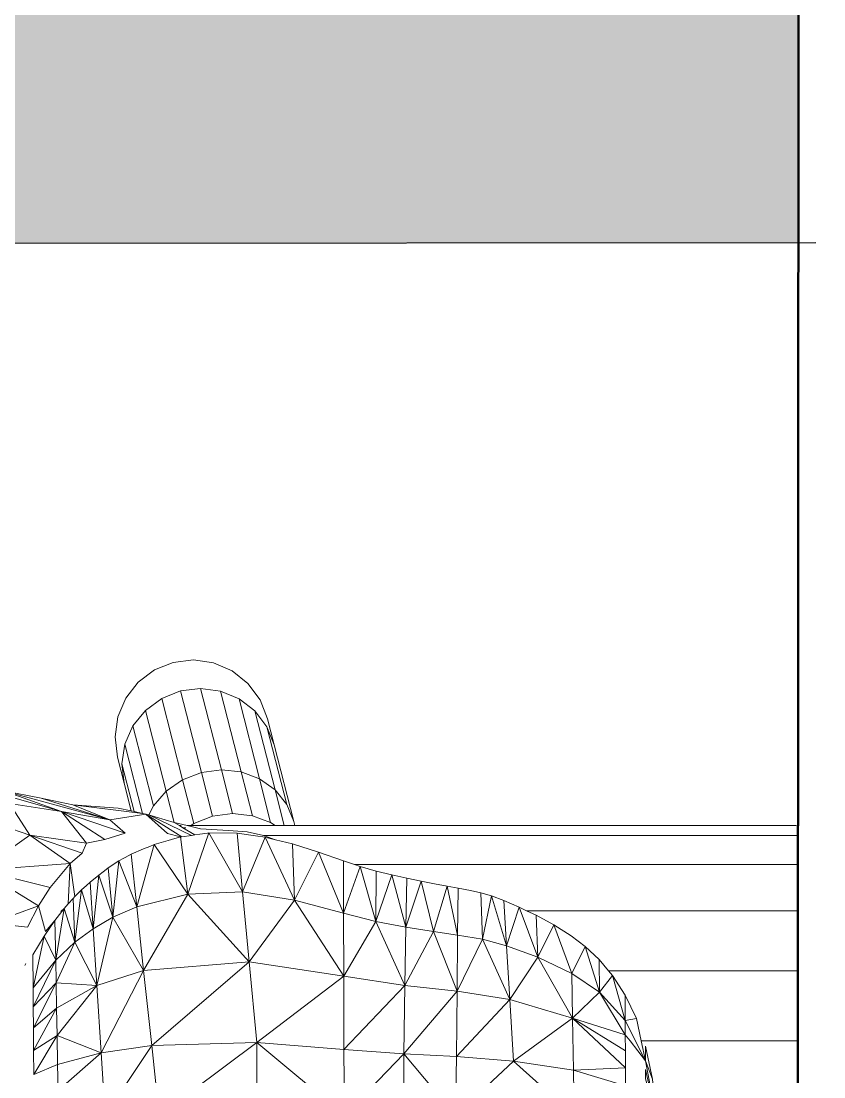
# Model space of a CAD drawing. Header units: centimetres. Extents: x -48696 to 156237, y -5617 to 29024.
# Drawn here: x -13117.75 to -13112.22, y 14960.38 to 14967.65 of the extents above; entities that cross this region are included whole.
import ezdxf

# ---------------------------------------------------------------- set-up
doc = ezdxf.new("R2010")
doc.units = ezdxf.units.CM
for name, color, linetype, lineweight in [('Moveis', 1, 'Continuous', 9), ('Parede Baixa', 5, 'Continuous', 50), ('Pisos Externos', 15, 'Continuous', 9)]:
    doc.layers.add(name, color=color, linetype=linetype, lineweight=lineweight)
doc.layers.add('Piso', color=55, linetype='Continuous')

# ---------------------------------------------------------------- blocks, each defined once
blk = doc.blocks.new('o')
at = {"layer": 'Moveis'}
for p, q in [((12555.6837, 3262.5179), (12555.8039, 3262.57)), ((12555.8039, 3262.57), (12555.9332, 3262.589)), ((12555.9332, 3262.589), (12556.0628, 3262.5737)), ((12556.0628, 3262.5737), (12556.184, 3262.525)), ((12555.5809, 3262.4364), (12555.6837, 3262.5179)), ((12556.184, 3262.525), (12556.2884, 3262.4464)), ((12555.5024, 3262.3309), (12555.5809, 3262.4364)), ((12556.2884, 3262.4464), (12556.3689, 3262.3431)), ((12556.3689, 3262.3431), (12556.4201, 3262.2223)), ((12555.4537, 3262.2086), (12555.5024, 3262.3309)), ((12555.4537, 3262.2086), (12555.4108, 3262.0405)), ((12556.4201, 3262.2223), (12556.4384, 3262.0921)), ((12556.4384, 3262.0921), (12556.4226, 3261.9614)), ((12555.4108, 3262.0405), (12555.285, 3261.5475)), ((12556.3797, 3261.7933), (12556.4226, 3261.9614)), ((12556.3344, 3261.6154), (12556.3797, 3261.7933)), ((12557.1581, 3261.7453), (12556.9156, 3261.6984)), ((12556.4193, 3261.6338), (12556.7118, 3261.6536)), ((12556.7118, 3261.6536), (12556.9156, 3261.6984)), ((12556.1729, 3261.575), (12556.2198, 3261.5889)), ((12556.2404, 3261.595), (12556.2198, 3261.5889)), ((12556.2404, 3261.595), (12556.2607, 3261.5975)), ((12556.2607, 3261.5975), (12556.3157, 3261.6113)), ((12556.3157, 3261.6113), (12556.3344, 3261.6154)), ((12556.3344, 3261.6154), (12556.4193, 3261.6338)), ((12552.0413, 3261.5202), (12555.278, 3261.5202)), ((12555.278, 3261.5202), (12555.285, 3261.5475)), ((12555.278, 3261.5202), (12555.2956, 3261.5202)), ((12555.2956, 3261.5202), (12555.3472, 3261.5202)), ((12555.3472, 3261.5202), (12555.4057, 3261.5202)), ((12555.4057, 3261.5202), (12555.4292, 3261.5202)), ((12555.4292, 3261.5202), (12555.536, 3261.5202)), ((12555.536, 3261.5202), (12555.6605, 3261.5202)), ((12555.6605, 3261.5202), (12555.7941, 3261.5202)), ((12555.7941, 3261.5202), (12555.9276, 3261.5202)), ((12555.8866, 3261.4993), (12555.9724, 3261.5202)), ((12555.9276, 3261.5202), (12555.9501, 3261.5202)), ((12555.9501, 3261.5202), (12555.9724, 3261.5202)), ((12555.9724, 3261.5202), (12556.0576, 3261.5409)), ((12556.0123, 3261.5202), (12556.023, 3261.5202)), ((12556.0576, 3261.5409), (12556.1729, 3261.575)), ((12555.4038, 3261.4292), (12555.4803, 3261.4573)), ((12555.4803, 3261.4573), (12555.5848, 3261.4798)), ((12555.5848, 3261.4798), (12555.7066, 3261.4891)), ((12555.8866, 3261.4993), (12555.7066, 3261.4891)), ((12556, 3261.5063), (12555.9824, 3261.5065)), ((12556.7414, 3261.0147), (12556.7098, 3261.0507)), ((12556.7663, 3260.9863), (12556.7414, 3261.0147)), ((12556.7663, 3260.9863), (12556.7879, 3260.9667)), ((12557.0213, 3260.6178), (12557.015, 3260.6296))]:
    blk.add_line(p, q, dxfattribs=at)
for points, invisible_edges in [([(12555.278, 3261.5202), (12556.6486, 3280.6857), (12555.285, 3261.5475)], 3), ([(12555.278, 3261.5202), (12556.6486, 3280.6857), (12555.285, 3261.5475)], 3), ([(12555.278, 3261.5202), (12556.6486, 3280.6857), (12555.285, 3261.5475)], 3), ([(12555.278, 3261.5202), (12556.6486, 3280.6857), (12555.285, 3261.5475)], 3), ([(12555.278, 3261.5202), (12556.6486, 3280.6857), (12555.285, 3261.5475)], 3), ([(12555.285, 3261.5475), (12556.6486, 3280.6857), (12555.4108, 3262.0405)], 3), ([(12555.285, 3261.5475), (12556.6486, 3280.6857), (12555.4108, 3262.0405)], 3), ([(12555.285, 3261.5475), (12556.6486, 3280.6857), (12555.4108, 3262.0405)], 3), ([(12555.285, 3261.5475), (12556.6486, 3280.6857), (12555.4108, 3262.0405)], 3), ([(12555.285, 3261.5475), (12556.6486, 3280.6857), (12555.4108, 3262.0405)], 3), ([(12555.4108, 3262.0405), (12556.6486, 3280.6857), (12555.4537, 3262.2086)], 3), ([(12555.4108, 3262.0405), (12556.6486, 3280.6857), (12555.4537, 3262.2086)], 3), ([(12555.4108, 3262.0405), (12556.6486, 3280.6857), (12555.4537, 3262.2086)], 3), ([(12555.4108, 3262.0405), (12556.6486, 3280.6857), (12555.4537, 3262.2086)], 3), ([(12555.4108, 3262.0405), (12556.6486, 3280.6857), (12555.4537, 3262.2086)], 3), ([(12555.4537, 3262.2086), (12556.6486, 3280.6857), (12555.5024, 3262.3309)], 3), ([(12555.4537, 3262.2086), (12556.6486, 3280.6857), (12555.5024, 3262.3309)], 3), ([(12555.4537, 3262.2086), (12556.6486, 3280.6857), (12555.5024, 3262.3309)], 3), ([(12555.4537, 3262.2086), (12556.6486, 3280.6857), (12555.5024, 3262.3309)], 3), ([(12555.4537, 3262.2086), (12556.6486, 3280.6857), (12555.5024, 3262.3309)], 3), ([(12555.5024, 3262.3309), (12556.6486, 3280.6857), (12555.5809, 3262.4364)], 3), ([(12555.5024, 3262.3309), (12556.6486, 3280.6857), (12555.5809, 3262.4364)], 3), ([(12555.5024, 3262.3309), (12556.6486, 3280.6857), (12555.5809, 3262.4364)], 3), ([(12555.5024, 3262.3309), (12556.6486, 3280.6857), (12555.5809, 3262.4364)], 3), ([(12555.5024, 3262.3309), (12556.6486, 3280.6857), (12555.5809, 3262.4364)], 3), ([(12555.5809, 3262.4364), (12556.6486, 3280.6857), (12555.6837, 3262.5179)], 3), ([(12555.5809, 3262.4364), (12556.6486, 3280.6857), (12555.6837, 3262.5179)], 3), ([(12555.5809, 3262.4364), (12556.6486, 3280.6857), (12555.6837, 3262.5179)], 3), ([(12555.5809, 3262.4364), (12556.6486, 3280.6857), (12555.6837, 3262.5179)], 3), ([(12555.5809, 3262.4364), (12556.6486, 3280.6857), (12555.6837, 3262.5179)], 3), ([(12555.6837, 3262.5179), (12556.6486, 3280.6857), (12555.8039, 3262.57)], 3), ([(12555.6837, 3262.5179), (12556.6486, 3280.6857), (12555.8039, 3262.57)], 3), ([(12555.6837, 3262.5179), (12556.6486, 3280.6857), (12555.8039, 3262.57)], 3), ([(12555.6837, 3262.5179), (12556.6486, 3280.6857), (12555.8039, 3262.57)], 3), ([(12555.6837, 3262.5179), (12556.6486, 3280.6857), (12555.8039, 3262.57)], 3), ([(12555.8039, 3262.57), (12556.6486, 3280.6857), (12555.9332, 3262.589)], 3), ([(12555.8039, 3262.57), (12556.6486, 3280.6857), (12555.9332, 3262.589)], 3), ([(12555.8039, 3262.57), (12556.6486, 3280.6857), (12555.9332, 3262.589)], 3), ([(12555.8039, 3262.57), (12556.6486, 3280.6857), (12555.9332, 3262.589)], 3), ([(12555.8039, 3262.57), (12556.6486, 3280.6857), (12555.9332, 3262.589)], 3), ([(12555.9332, 3262.589), (12556.6486, 3280.6857), (12556.0628, 3262.5737)], 3), ([(12555.9332, 3262.589), (12556.6486, 3280.6857), (12556.0628, 3262.5737)], 3), ([(12555.9332, 3262.589), (12556.6486, 3280.6857), (12556.0628, 3262.5737)], 3), ([(12555.9332, 3262.589), (12556.6486, 3280.6857), (12556.0628, 3262.5737)], 3), ([(12555.9332, 3262.589), (12556.6486, 3280.6857), (12556.0628, 3262.5737)], 3), ([(12556.0628, 3262.5737), (12556.6486, 3280.6857), (12556.184, 3262.525)], 3), ([(12556.0628, 3262.5737), (12556.6486, 3280.6857), (12556.184, 3262.525)], 3), ([(12556.0628, 3262.5737), (12556.6486, 3280.6857), (12556.184, 3262.525)], 3), ([(12556.0628, 3262.5737), (12556.6486, 3280.6857), (12556.184, 3262.525)], 3), ([(12556.0628, 3262.5737), (12556.6486, 3280.6857), (12556.184, 3262.525)], 3), ([(12556.184, 3262.525), (12556.6486, 3280.6857), (12556.2884, 3262.4464)], 3), ([(12556.184, 3262.525), (12556.6486, 3280.6857), (12556.2884, 3262.4464)], 3), ([(12556.184, 3262.525), (12556.6486, 3280.6857), (12556.2884, 3262.4464)], 3), ([(12556.184, 3262.525), (12556.6486, 3280.6857), (12556.2884, 3262.4464)], 3), ([(12556.184, 3262.525), (12556.6486, 3280.6857), (12556.2884, 3262.4464)], 3), ([(12556.2884, 3262.4464), (12556.6486, 3280.6857), (12556.3689, 3262.3431)], 3), ([(12556.2884, 3262.4464), (12556.6486, 3280.6857), (12556.3689, 3262.3431)], 3), ([(12556.2884, 3262.4464), (12556.6486, 3280.6857), (12556.3689, 3262.3431)], 3), ([(12556.2884, 3262.4464), (12556.6486, 3280.6857), (12556.3689, 3262.3431)], 3), ([(12556.2884, 3262.4464), (12556.6486, 3280.6857), (12556.3689, 3262.3431)], 3), ([(12556.3689, 3262.3431), (12556.6486, 3280.6857), (12556.4201, 3262.2223)], 3), ([(12556.3689, 3262.3431), (12556.6486, 3280.6857), (12556.4201, 3262.2223)], 3), ([(12556.3689, 3262.3431), (12556.6486, 3280.6857), (12556.4201, 3262.2223)], 3), ([(12556.3689, 3262.3431), (12556.6486, 3280.6857), (12556.4201, 3262.2223)], 3), ([(12556.3689, 3262.3431), (12556.6486, 3280.6857), (12556.4201, 3262.2223)], 3), ([(12556.4201, 3262.2223), (12556.6486, 3280.6857), (12556.4384, 3262.0921)], 3), ([(12556.4201, 3262.2223), (12556.6486, 3280.6857), (12556.4384, 3262.0921)], 3), ([(12556.4201, 3262.2223), (12556.6486, 3280.6857), (12556.4384, 3262.0921)], 3), ([(12556.4201, 3262.2223), (12556.6486, 3280.6857), (12556.4384, 3262.0921)], 3), ([(12556.4201, 3262.2223), (12556.6486, 3280.6857), (12556.4384, 3262.0921)], 3), ([(12556.7118, 3261.6536), (12556.7243, 3280.6857), (12556.9156, 3261.6984)], 3), ([(12556.7118, 3261.6536), (12556.7243, 3280.6857), (12556.9156, 3261.6984)], 3), ([(12556.7118, 3261.6536), (12556.7243, 3280.6857), (12556.9156, 3261.6984)], 3), ([(12556.7118, 3261.6536), (12556.7243, 3280.6857), (12556.9156, 3261.6984)], 3), ([(12556.7118, 3261.6536), (12556.7243, 3280.6857), (12556.9156, 3261.6984)], 3), ([(12556.9156, 3261.6984), (12556.9167, 3280.7007), (12557.1581, 3261.7453)], 3), ([(12556.9156, 3261.6984), (12556.9167, 3280.7007), (12557.1581, 3261.7453)], 3), ([(12556.9156, 3261.6984), (12556.9167, 3280.7007), (12557.1581, 3261.7453)], 3), ([(12556.9156, 3261.6984), (12556.9167, 3280.7007), (12557.1581, 3261.7453)], 3), ([(12556.9156, 3261.6984), (12556.9167, 3280.7007), (12557.1581, 3261.7453)], 3), ([(12552.0413, 3261.5202), (12552.0907, 3279.4681), (12555.278, 3261.5202)], 3), ([(12552.0413, 3261.5202), (12552.0907, 3279.4681), (12555.278, 3261.5202)], 3), ([(12552.0413, 3261.5202), (12552.0907, 3279.4681), (12555.278, 3261.5202)], 3), ([(12552.0413, 3261.5202), (12552.0907, 3279.4681), (12555.278, 3261.5202)], 3), ([(12552.0413, 3261.5202), (12552.0907, 3279.4681), (12555.278, 3261.5202)], 3), ([(12555.7524, 3261.8805), (12555.7573, 3262.3874), (12555.8862, 3262.4048)], 1), ([(12555.8862, 3262.4048), (12555.8816, 3261.8635), (12555.7524, 3261.8805)], 1), ([(12555.8816, 3261.8635), (12555.8862, 3262.4048), (12556.0157, 3262.3889)], 1), ([(12555.6378, 3262.338), (12555.6244, 3261.8664), (12555.5062, 3261.8221)], 1), ([(12555.5062, 3261.8221), (12555.5359, 3262.2599), (12555.6378, 3262.338)], 1), ([(12555.7573, 3262.3874), (12555.7524, 3261.8805), (12555.6244, 3261.8664)], 1), ([(12555.6244, 3261.8664), (12555.6378, 3262.338), (12555.7573, 3262.3874)], 1), ([(12556.0157, 3262.3889), (12556.0032, 3261.8165), (12555.8816, 3261.8635)], 1), ([(12556.0032, 3261.8165), (12556.0157, 3262.3889), (12556.137, 3262.3408)], 1), ([(12556.137, 3262.3408), (12556.1089, 3261.7428), (12556.0032, 3261.8165)], 1), ([(12556.1089, 3261.7428), (12556.137, 3262.3408), (12556.2418, 3262.2638)], 1), ([(12555.5359, 3262.2599), (12555.5062, 3261.8221), (12555.406, 3261.7507)], 1), ([(12555.406, 3261.7507), (12555.4584, 3262.1584), (12555.5359, 3262.2599)], 1), ([(12556.2418, 3262.2638), (12556.1914, 3261.6473), (12556.1089, 3261.7428)], 1), ([(12556.1914, 3261.6473), (12556.2418, 3262.2638), (12556.323, 3262.1632)], 1), ([(12555.4584, 3262.1584), (12555.406, 3261.7507), (12555.3305, 3261.6571)], 1), ([(12555.3305, 3261.6571), (12555.4108, 3262.0405), (12555.4584, 3262.1584)], 1), ([(12556.323, 3262.1632), (12556.2198, 3261.5889), (12556.1914, 3261.6473)], 1), ([(12556.2198, 3261.5889), (12556.323, 3262.1632), (12556.2404, 3261.595)], 3), ([(12556.2404, 3261.595), (12556.323, 3262.1632), (12556.2607, 3261.5975)], 3), ([(12556.2607, 3261.5975), (12556.323, 3262.1632), (12556.375, 3262.0458)], 1), ([(12556.7118, 3261.6536), (12556.4226, 3261.9614), (12556.4384, 3262.0921)], 13), ([(12556.7118, 3261.6536), (12556.4226, 3261.9614), (12556.4384, 3262.0921)], 13), ([(12556.7118, 3261.6536), (12556.4226, 3261.9614), (12556.4384, 3262.0921)], 13), ([(12556.7118, 3261.6536), (12556.4226, 3261.9614), (12556.4384, 3262.0921)], 13), ([(12556.7118, 3261.6536), (12556.4226, 3261.9614), (12556.4384, 3262.0921)], 13), ([(12555.4108, 3262.0405), (12555.3305, 3261.6571), (12555.285, 3261.5475)], 1), ([(12556.375, 3262.0458), (12556.3157, 3261.6113), (12556.2607, 3261.5975)], 1), ([(12556.3157, 3261.6113), (12556.375, 3262.0458), (12556.3944, 3261.9196)], 1), ([(12556.4193, 3261.6338), (12556.3797, 3261.7933), (12556.4226, 3261.9614)], 13), ([(12556.4193, 3261.6338), (12556.3797, 3261.7933), (12556.4226, 3261.9614)], 13), ([(12556.4193, 3261.6338), (12556.3797, 3261.7933), (12556.4226, 3261.9614)], 13), ([(12556.4193, 3261.6338), (12556.3797, 3261.7933), (12556.4226, 3261.9614)], 13), ([(12556.4193, 3261.6338), (12556.3797, 3261.7933), (12556.4226, 3261.9614)], 13), ([(12556.4193, 3261.6338), (12556.4226, 3261.9614), (12556.7118, 3261.6536)], 3), ([(12556.4193, 3261.6338), (12556.4226, 3261.9614), (12556.7118, 3261.6536)], 3), ([(12556.4193, 3261.6338), (12556.4226, 3261.9614), (12556.7118, 3261.6536)], 3), ([(12556.4193, 3261.6338), (12556.4226, 3261.9614), (12556.7118, 3261.6536)], 3), ([(12556.4193, 3261.6338), (12556.4226, 3261.9614), (12556.7118, 3261.6536)], 3), ([(12555.5523, 3261.5838), (12555.5062, 3261.8221), (12555.6244, 3261.8664)], 1), ([(12555.6244, 3261.8664), (12555.6802, 3261.5974), (12555.5523, 3261.5838)], 1), ([(12555.6802, 3261.5974), (12555.6244, 3261.8664), (12555.7524, 3261.8805)], 1), ([(12555.7524, 3261.8805), (12555.8094, 3261.5802), (12555.6802, 3261.5974)], 1), ([(12555.8094, 3261.5802), (12555.7524, 3261.8805), (12555.8816, 3261.8635)], 1), ([(12555.8816, 3261.8635), (12555.931, 3261.5334), (12555.8094, 3261.5802)], 1), ([(12555.931, 3261.5334), (12555.8816, 3261.8635), (12556.0032, 3261.8165)], 1), ([(12556.3944, 3261.9196), (12556.3344, 3261.6154), (12556.3157, 3261.6113)], 1), ([(12556.3344, 3261.6154), (12556.3944, 3261.9196), (12556.3797, 3261.7933)], 1), ([(12555.4343, 3261.5403), (12555.406, 3261.7507), (12555.5062, 3261.8221)], 1), ([(12555.5062, 3261.8221), (12555.5523, 3261.5838), (12555.4343, 3261.5403)], 1), ([(12556.0032, 3261.8165), (12555.9501, 3261.5202), (12555.931, 3261.5334)], 1), ([(12555.9501, 3261.5202), (12556.0032, 3261.8165), (12555.9724, 3261.5202)], 3), ([(12555.9724, 3261.5202), (12556.0032, 3261.8165), (12556.0576, 3261.5409)], 3), ([(12556.0576, 3261.5409), (12556.0032, 3261.8165), (12556.1089, 3261.7428)], 1), ([(12556.3797, 3261.7933), (12556.4193, 3261.6338), (12556.3344, 3261.6154)], 1), ([(12556.3797, 3261.7933), (12556.4193, 3261.6338), (12556.3344, 3261.6154)], 1), ([(12556.3797, 3261.7933), (12556.4193, 3261.6338), (12556.3344, 3261.6154)], 1), ([(12556.3797, 3261.7933), (12556.4193, 3261.6338), (12556.3344, 3261.6154)], 1), ([(12556.3797, 3261.7933), (12556.4193, 3261.6338), (12556.3344, 3261.6154)], 1), ([(12555.406, 3261.7507), (12555.4057, 3261.5202), (12555.3472, 3261.5202)], 1), ([(12555.4057, 3261.5202), (12555.406, 3261.7507), (12555.4343, 3261.5403)], 3), ([(12556.3157, 3261.6113), (12556.7118, 3261.6536), (12556.2607, 3261.5975)], 1), ([(12556.4727, 3261.5586), (12556.2607, 3261.5975), (12556.7118, 3261.6536)], 1), ([(12556.7118, 3261.6536), (12556.3157, 3261.6113), (12556.3344, 3261.6154)], 13), ([(12556.7118, 3261.6536), (12556.3344, 3261.6154), (12556.4193, 3261.6338)], 1), ([(12556.9893, 3261.459), (12556.7845, 3261.6108), (12557.1187, 3261.6623)], 1), ([(12555.9443, 3261.4572), (12556, 3261.5063), (12556.2198, 3261.5889)], 3), ([(12556.2198, 3261.5889), (12556.0074, 3261.4483), (12555.9443, 3261.4572)], 1), ([(12556.2198, 3261.5889), (12556, 3261.5063), (12556.023, 3261.5202)], 13), ([(12556.0074, 3261.4483), (12556.2198, 3261.5889), (12556.2404, 3261.595)], 1), ([(12556.2404, 3261.595), (12556.0153, 3261.4472), (12556.0074, 3261.4483)], 1), ([(12556.0153, 3261.4472), (12556.2404, 3261.595), (12556.101, 3261.4689)], 1), ([(12556.2198, 3261.5889), (12556.023, 3261.5202), (12556.1729, 3261.575)], 3), ([(12556.2607, 3261.5975), (12556.4727, 3261.5586), (12556.2404, 3261.595)], 1), ([(12556.7845, 3261.6108), (12556.9893, 3261.459), (12556.6234, 3261.4069)], 1), ([(12552.0413, 3261.4563), (12555.278, 3261.5202), (12555.4803, 3261.4573)], 3), ([(12555.4803, 3261.4573), (12555.278, 3261.5202), (12555.2956, 3261.5202)], 13), ([(12555.4803, 3261.4573), (12555.2956, 3261.5202), (12555.3472, 3261.5202)], 13), ([(12555.4803, 3261.4573), (12555.3472, 3261.5202), (12555.4057, 3261.5202)], 13), ([(12555.4803, 3261.4573), (12555.4057, 3261.5202), (12555.4292, 3261.5202)], 13), ([(12555.4803, 3261.4573), (12555.4292, 3261.5202), (12555.536, 3261.5202)], 13), ([(12555.4803, 3261.4573), (12555.536, 3261.5202), (12555.5848, 3261.4798)], 3), ([(12555.5848, 3261.4798), (12555.536, 3261.5202), (12555.6605, 3261.5202)], 13), ([(12555.5848, 3261.4798), (12555.6605, 3261.5202), (12555.7066, 3261.4891)], 3), ([(12555.7066, 3261.4891), (12555.6605, 3261.5202), (12555.7941, 3261.5202)], 13), ([(12555.7066, 3261.4891), (12555.7941, 3261.5202), (12555.8866, 3261.4993)], 3), ([(12555.8866, 3261.4993), (12555.7941, 3261.5202), (12555.9276, 3261.5202)], 13), ([(12555.8866, 3261.4993), (12555.9276, 3261.5202), (12555.9724, 3261.5202)], 3), ([(12555.9724, 3261.5202), (12555.9276, 3261.5202), (12555.9501, 3261.5202)], 1), ([(12556.1729, 3261.575), (12556.023, 3261.5202), (12556.0576, 3261.5409)], 1), ([(12555.2938, 3261.4026), (12555.4803, 3261.4573), (12555.4038, 3261.4292)], 1), ([(12555.5313, 3261.4537), (12555.6153, 3261.092), (12555.47, 3261.4451)], 1), ([(12555.6153, 3261.092), (12555.5313, 3261.4537), (12555.5474, 3261.4559)], 13), ([(12555.6153, 3261.092), (12555.5474, 3261.4559), (12555.651, 3261.4705)], 1), ([(12555.8419, 3261.4716), (12555.9692, 3261.0779), (12555.8341, 3261.4728)], 1), ([(12555.9692, 3261.0779), (12555.8419, 3261.4716), (12555.8913, 3261.4647)], 13), ([(12555.9692, 3261.0779), (12555.8913, 3261.4647), (12555.9232, 3261.4602)], 13), ([(12556, 3261.5063), (12555.9443, 3261.4572), (12555.9232, 3261.4602)], 1), ([(12555.9692, 3261.0779), (12555.9232, 3261.4602), (12555.9443, 3261.4572)], 13), ([(12555.9692, 3261.0779), (12555.9443, 3261.4572), (12556.0074, 3261.4483)], 13), ([(12552.0413, 3261.2691), (12555.2938, 3261.4026), (12555.1252, 3261.3494)], 13), ([(12555.2809, 3261.0391), (12555.4543, 3261.4413), (12555.47, 3261.4451)], 1), ([(12555.4543, 3261.4413), (12555.2809, 3261.0391), (12555.2938, 3261.4026)], 13), ([(12555.4543, 3261.4413), (12555.2938, 3261.4026), (12555.4038, 3261.4292)], 1), ([(12555.9692, 3261.0779), (12556.0074, 3261.4483), (12556.0153, 3261.4472)], 1), ([(12556.0961, 3261.4241), (12555.9692, 3261.0779), (12556.0153, 3261.4472)], 1), ([(12555.9692, 3261.0779), (12556.0961, 3261.4241), (12556.1859, 3261.3985)], 1), ([(12556.215, 3261.3863), (12556.2981, 3260.9973), (12556.1859, 3261.3985)], 1), ([(12556.2981, 3260.9973), (12556.215, 3261.3863), (12556.2541, 3261.3698)], 13), ([(12552.0413, 3261.2691), (12555.1252, 3261.3494), (12554.8924, 3261.2691)], 3), ([(12554.8924, 3261.2691), (12555.1252, 3261.3494), (12554.9651, 3261.2934)], 1), ([(12556.2981, 3260.9973), (12556.2541, 3261.3698), (12556.3346, 3261.3358)], 1), ([(12556.3813, 3261.3101), (12556.2981, 3260.9973), (12556.3346, 3261.3358)], 13), ([(12556.3813, 3261.3101), (12556.3346, 3261.3358), (12556.3728, 3261.3148)], 1), ([(12554.0769, 3261.087), (12554.8924, 3261.2691), (12554.1444, 3261.102)], 3), ([(12554.1444, 3261.102), (12554.8924, 3261.2691), (12554.2248, 3261.117)], 3), ([(12554.2248, 3261.117), (12554.8924, 3261.2691), (12554.2954, 3261.1303)], 3), ([(12554.2954, 3261.1303), (12554.8924, 3261.2691), (12554.3761, 3261.1456)], 3), ([(12554.3761, 3261.1456), (12554.8924, 3261.2691), (12554.4636, 3261.1624)], 3), ([(12554.4636, 3261.1624), (12554.8924, 3261.2691), (12554.5556, 3261.1807)], 3), ([(12554.5556, 3261.1807), (12554.8924, 3261.2691), (12554.6519, 3261.2017)], 3), ([(12554.6519, 3261.2017), (12554.8924, 3261.2691), (12554.7523, 3261.2267)], 3), ([(12554.7523, 3261.2267), (12554.8924, 3261.2691), (12554.8567, 3261.2571)], 1), ([(12554.8924, 3261.2691), (12554.964, 3260.9544), (12554.8567, 3261.2571)], 1), ([(12554.964, 3260.9544), (12554.8924, 3261.2691), (12554.9651, 3261.2934)], 1), ([(12556.2981, 3260.9973), (12556.3813, 3261.3101), (12556.4135, 3261.2924)], 1), ([(12556.485, 3261.2452), (12556.4539, 3260.9293), (12556.482, 3261.2475)], 1), ([(12556.5146, 3261.223), (12556.4539, 3260.9293), (12556.485, 3261.2452)], 3), ([(12556.7277, 3261.275), (12556.7098, 3261.0507), (12556.6983, 3261.0622)], 1), ([(12556.7098, 3261.0507), (12556.7277, 3261.275), (12556.7414, 3261.0147)], 1), ([(12556.8567, 3261.1213), (12556.7414, 3261.0147), (12556.7277, 3261.275)], 1), ([(12556.4539, 3260.9293), (12556.5146, 3261.223), (12556.5432, 3261.2015)], 1), ([(12554.2274, 3260.8145), (12554.1444, 3261.102), (12554.2248, 3261.117)], 1), ([(12554.3761, 3261.1456), (12554.3823, 3260.8377), (12554.2954, 3261.1303)], 1), ([(12554.3823, 3260.8377), (12554.3761, 3261.1456), (12554.4636, 3261.1624)], 1), ([(12556.6, 3261.1547), (12556.655, 3261.1056), (12556.5806, 3260.8546)], 1), ([(12556.655, 3261.1056), (12556.6, 3261.1547), (12556.6228, 3261.1343)], 1), ([(12556.7414, 3261.0147), (12556.8567, 3261.1213), (12556.7663, 3260.9863)], 3), ([(12556.7663, 3260.9863), (12556.8567, 3261.1213), (12556.8265, 3260.9088)], 3), ([(12556.8265, 3260.9088), (12556.8567, 3261.1213), (12556.8864, 3260.8377)], 3), ([(12556.8864, 3260.8377), (12556.8567, 3261.1213), (12556.9328, 3261.0026)], 1), ([(12552.0413, 3260.9712), (12554.0769, 3261.087), (12554.0092, 3261.0671)], 13), ([(12552.0413, 3260.9712), (12554.0092, 3261.0671), (12553.9286, 3261.037)], 13), ([(12554.0769, 3261.087), (12554.2274, 3260.8145), (12554.067, 3260.7876)], 1), ([(12554.2274, 3260.8145), (12554.0769, 3261.087), (12554.1444, 3261.102)], 13), ([(12556.6782, 3261.0823), (12556.6986, 3260.7688), (12556.655, 3261.1056)], 1), ([(12556.6986, 3260.7688), (12556.6782, 3261.0823), (12556.6983, 3261.0622)], 13), ([(12556.6986, 3260.7688), (12556.6983, 3261.0622), (12556.7098, 3261.0507)], 1), ([(12556.7414, 3261.0147), (12556.6986, 3260.7688), (12556.7098, 3261.0507)], 1), ([(12552.0413, 3260.9712), (12553.9286, 3261.037), (12553.8305, 3260.9946)], 13), ([(12552.0413, 3260.9712), (12553.8305, 3260.9946), (12553.7822, 3260.9712)], 1), ([(12553.7212, 3260.9416), (12553.8305, 3260.9946), (12553.7102, 3260.6706)], 1), ([(12553.8305, 3260.9946), (12553.7212, 3260.9416), (12553.7822, 3260.9712)], 1), ([(12556.6986, 3260.7688), (12556.7414, 3261.0147), (12556.7663, 3260.9863)], 1), ([(12552.0413, 3260.583), (12553.7822, 3260.9712), (12553.7212, 3260.9416)], 13), ([(12552.0413, 3260.583), (12553.7212, 3260.9416), (12553.6074, 3260.8797)], 13), ([(12552.0413, 3260.583), (12553.6074, 3260.8797), (12553.4955, 3260.8096)], 13), ([(12553.4913, 3260.5666), (12553.4955, 3260.8096), (12553.6074, 3260.8797)], 1), ([(12552.0413, 3260.583), (12553.4955, 3260.8096), (12553.404, 3260.7405)], 13), ([(12553.4955, 3260.8096), (12553.4913, 3260.5666), (12553.404, 3260.7405)], 1), ([(12552.0413, 3260.583), (12553.404, 3260.7405), (12553.3147, 3260.6565)], 13), ([(12552.0413, 3260.583), (12553.3147, 3260.6565), (12553.253, 3260.583)], 1), ([(12552.0413, 3260.131), (12553.253, 3260.583), (12553.2278, 3260.5531)], 13), ([(12552.0413, 3260.131), (12553.2278, 3260.5531), (12553.1464, 3260.4272)], 13), ([(12552.0413, 3260.131), (12553.1464, 3260.4272), (12553.0739, 3260.2761)], 13), ([(12552.0413, 3260.131), (12553.0739, 3260.2761), (12553.0426, 3260.131)], 1), ([(12553.1457, 3260.2638), (12553.1145, 3260.131), (12553.0147, 3260.0018)], 1), ([(12553.0426, 3260.131), (12553.1457, 3260.2638), (12553.0147, 3260.0018)], 1), ([(12553.1457, 3260.2638), (12553.0426, 3260.131), (12553.0739, 3260.2761)], 1), ([(12553.1145, 3260.131), (12553.1457, 3260.2638), (12553.1453, 3260.171)], 1), ([(12552.0413, 3259.6459), (12553.0141, 3260.0972), (12552.9707, 3259.8836)], 13), ([(12553.0141, 3260.0972), (12553.0426, 3260.131), (12553.0147, 3260.0018)], 1)]:
    blk.add_3dface(points, dxfattribs=dict(at, invisible_edges=invisible_edges))
for points in [[(12557.4167, 3261.7916), (12556.7845, 3261.6108), (12557.1581, 3261.7453)], [(12557.4167, 3261.7916), (12557.1187, 3261.6623), (12556.7845, 3261.6108)], [(12557.1581, 3261.7453), (12556.7845, 3261.6108), (12556.4727, 3261.5586)], [(12557.1581, 3261.7453), (12556.4727, 3261.5586), (12556.9156, 3261.6984)], [(12557.8611, 3261.7604), (12557.3082, 3261.2323), (12556.9893, 3261.459)], [(12557.8611, 3261.7604), (12556.9893, 3261.459), (12557.1187, 3261.6623)], [(12556.9156, 3261.6984), (12556.4727, 3261.5586), (12556.7118, 3261.6536)], [(12556.7845, 3261.6108), (12556.5037, 3261.4308), (12556.3723, 3261.4715)], [(12556.7845, 3261.6108), (12556.3723, 3261.4715), (12556.4727, 3261.5586)], [(12556.7845, 3261.6108), (12556.6234, 3261.4069), (12556.5037, 3261.4308)], [(12555.8341, 3261.4728), (12555.6153, 3261.092), (12555.651, 3261.4705)], [(12555.9692, 3261.0779), (12555.6153, 3261.092), (12555.8341, 3261.4728)], [(12556.9893, 3261.459), (12556.6505, 3261.3421), (12556.6234, 3261.4069)], [(12556.9893, 3261.459), (12556.7277, 3261.275), (12556.6505, 3261.3421)], [(12557.3082, 3261.2323), (12556.7277, 3261.275), (12556.9893, 3261.459)], [(12555.2938, 3261.4026), (12555.2809, 3261.0391), (12555.1252, 3261.3494)], [(12555.6153, 3261.092), (12555.2809, 3261.0391), (12555.47, 3261.4451)], [(12556.2981, 3260.9973), (12555.9692, 3261.0779), (12556.1859, 3261.3985)], [(12555.2809, 3261.0391), (12554.964, 3260.9544), (12555.1252, 3261.3494)], [(12555.1252, 3261.3494), (12554.964, 3260.9544), (12554.9651, 3261.2934)], [(12554.8567, 3261.2571), (12554.7549, 3260.9021), (12554.7523, 3261.2267)], [(12554.964, 3260.9544), (12554.7549, 3260.9021), (12554.8567, 3261.2571)], [(12556.4539, 3260.9293), (12556.2981, 3260.9973), (12556.4135, 3261.2924)], [(12556.482, 3261.2475), (12556.4539, 3260.9293), (12556.4135, 3261.2924)], [(12557.3082, 3261.2323), (12556.8567, 3261.1213), (12556.7277, 3261.275)], [(12554.5612, 3260.8657), (12554.4636, 3261.1624), (12554.5556, 3261.1807)], [(12554.6519, 3261.2017), (12554.5612, 3260.8657), (12554.5556, 3261.1807)], [(12554.7549, 3260.9021), (12554.5612, 3260.8657), (12554.6519, 3261.2017)], [(12554.7549, 3260.9021), (12554.6519, 3261.2017), (12554.7523, 3261.2267)], [(12556.5806, 3260.8546), (12556.4539, 3260.9293), (12556.5432, 3261.2015)], [(12556.6, 3261.1547), (12556.5806, 3260.8546), (12556.5432, 3261.2015)], [(12557.3082, 3261.2323), (12556.9328, 3261.0026), (12556.8567, 3261.1213)], [(12557.3082, 3261.2323), (12557.2407, 3260.8917), (12556.9328, 3261.0026)], [(12554.2954, 3261.1303), (12554.2274, 3260.8145), (12554.2248, 3261.117)], [(12554.3823, 3260.8377), (12554.2274, 3260.8145), (12554.2954, 3261.1303)], [(12554.5612, 3260.8657), (12554.3823, 3260.8377), (12554.4636, 3261.1624)], [(12554.067, 3260.7876), (12553.9113, 3260.7455), (12554.0092, 3261.0671)], [(12554.0092, 3261.0671), (12553.9113, 3260.7455), (12553.9286, 3261.037)], [(12554.0769, 3261.087), (12554.067, 3260.7876), (12554.0092, 3261.0671)], [(12555.6153, 3261.092), (12555.5727, 3260.6411), (12555.2809, 3261.0391)], [(12555.9692, 3261.0779), (12555.5727, 3260.6411), (12555.6153, 3261.092)], [(12556.2539, 3260.5864), (12555.5727, 3260.6411), (12555.9692, 3261.0779)], [(12556.2981, 3260.9973), (12556.2539, 3260.5864), (12555.9692, 3261.0779)], [(12556.6986, 3260.7688), (12556.5806, 3260.8546), (12556.655, 3261.1056)], [(12553.9113, 3260.7455), (12553.7102, 3260.6706), (12553.8305, 3260.9946)], [(12553.9286, 3261.037), (12553.9113, 3260.7455), (12553.8305, 3260.9946)], [(12555.2809, 3261.0391), (12554.9627, 3260.5486), (12554.964, 3260.9544)], [(12555.5727, 3260.6411), (12554.9627, 3260.5486), (12555.2809, 3261.0391)], [(12556.4539, 3260.9293), (12556.2539, 3260.5864), (12556.2981, 3260.9973)], [(12556.8217, 3260.6522), (12556.6986, 3260.7688), (12556.7663, 3260.9863)], [(12556.8265, 3260.9088), (12556.8217, 3260.6522), (12556.7663, 3260.9863)], [(12557.2407, 3260.8917), (12557.0037, 3260.8661), (12556.9328, 3261.0026)], [(12553.7212, 3260.9416), (12553.7102, 3260.6706), (12553.6074, 3260.8797)], [(12554.964, 3260.9544), (12554.9627, 3260.5486), (12554.7549, 3260.9021)], [(12556.5568, 3260.4886), (12556.2539, 3260.5864), (12556.4539, 3260.9293)], [(12556.5806, 3260.8546), (12556.5568, 3260.4886), (12556.4539, 3260.9293)], [(12556.8964, 3260.8076), (12556.8217, 3260.6522), (12556.8265, 3260.9088)], [(12553.7102, 3260.6706), (12553.4913, 3260.5666), (12553.6074, 3260.8797)], [(12554.3823, 3260.8377), (12554.2306, 3260.4518), (12554.2274, 3260.8145)], [(12554.5679, 3260.4878), (12554.2306, 3260.4518), (12554.3823, 3260.8377)], [(12554.5679, 3260.4878), (12554.3823, 3260.8377), (12554.5612, 3260.8657)], [(12554.7549, 3260.9021), (12554.5679, 3260.4878), (12554.5612, 3260.8657)], [(12554.9627, 3260.5486), (12554.5679, 3260.4878), (12554.7549, 3260.9021)], [(12556.6986, 3260.7688), (12556.5568, 3260.4886), (12556.5806, 3260.8546)], [(12554.067, 3260.7876), (12553.8909, 3260.3994), (12553.9113, 3260.7455)], [(12554.2306, 3260.4518), (12553.8909, 3260.3994), (12554.067, 3260.7876)], [(12554.2306, 3260.4518), (12554.067, 3260.7876), (12554.2274, 3260.8145)], [(12556.819, 3260.5056), (12556.5568, 3260.4886), (12556.6986, 3260.7688)], [(12556.8217, 3260.6522), (12556.819, 3260.5056), (12556.6986, 3260.7688)], [(12556.9671, 3260.4729), (12556.8217, 3260.6522), (12556.8964, 3260.8076)], [(12556.9686, 3260.6865), (12556.9671, 3260.4729), (12556.8964, 3260.8076)], [(12553.404, 3260.7405), (12553.3123, 3260.445), (12553.3147, 3260.6565)], [(12553.4913, 3260.5666), (12553.3123, 3260.445), (12553.404, 3260.7405)], [(12553.9113, 3260.7455), (12553.8909, 3260.3994), (12553.7102, 3260.6706)], [(12553.7102, 3260.6706), (12553.4863, 3260.2769), (12553.4913, 3260.5666)], [(12553.8909, 3260.3994), (12553.4863, 3260.2769), (12553.7102, 3260.6706)], [(12555.5727, 3260.6411), (12555.5235, 3260.1203), (12554.9627, 3260.5486)], [(12556.2015, 3260.1005), (12555.5235, 3260.1203), (12555.5727, 3260.6411)], [(12556.2539, 3260.5864), (12556.2015, 3260.1005), (12555.5727, 3260.6411)], [(12556.9663, 3260.3511), (12556.819, 3260.5056), (12556.8217, 3260.6522)], [(12556.9671, 3260.4729), (12556.9663, 3260.3511), (12556.8217, 3260.6522)], [(12553.4913, 3260.5666), (12553.4863, 3260.2769), (12553.3123, 3260.445)], [(12556.5286, 3260.0535), (12556.2015, 3260.1005), (12556.2539, 3260.5864)], [(12556.5568, 3260.4886), (12556.5286, 3260.0535), (12556.2539, 3260.5864)], [(12553.2278, 3260.5531), (12553.1457, 3260.2638), (12553.1464, 3260.4272)], [(12553.3123, 3260.445), (12553.1457, 3260.2638), (12553.2278, 3260.5531)], [(12554.9627, 3260.5486), (12554.9611, 3260.0768), (12554.5679, 3260.4878)], [(12555.5235, 3260.1203), (12554.9611, 3260.0768), (12554.9627, 3260.5486)], [(12556.819, 3260.5056), (12556.816, 3260.3423), (12556.5568, 3260.4886)], [(12556.9653, 3260.2157), (12556.816, 3260.3423), (12556.819, 3260.5056)], [(12556.9663, 3260.3511), (12556.9653, 3260.2157), (12556.819, 3260.5056)], [(12553.4863, 3260.2769), (12553.1453, 3260.171), (12553.3123, 3260.445)], [(12553.3123, 3260.445), (12553.1453, 3260.171), (12553.1457, 3260.2638)], [(12554.2343, 3260.0297), (12553.8909, 3260.3994), (12554.2306, 3260.4518)], [(12554.5757, 3260.0476), (12554.2306, 3260.4518), (12554.5679, 3260.4878)], [(12554.5757, 3260.0476), (12554.2343, 3260.0297), (12554.2306, 3260.4518)], [(12554.9611, 3260.0768), (12554.5757, 3260.0476), (12554.5679, 3260.4878)], [(12556.8127, 3260.1654), (12556.5286, 3260.0535), (12556.5568, 3260.4886)], [(12556.816, 3260.3423), (12556.8127, 3260.1654), (12556.5568, 3260.4886)], [(12553.8909, 3260.3994), (12553.8673, 3260.0011), (12553.4863, 3260.2769)], [(12554.2343, 3260.0297), (12553.8673, 3260.0011), (12553.8909, 3260.3994)], [(12556.9643, 3260.0693), (12556.8127, 3260.1654), (12556.816, 3260.3423)], [(12556.9653, 3260.2157), (12556.9643, 3260.0693), (12556.816, 3260.3423)], [(12553.4863, 3260.2769), (12553.1444, 3259.9573), (12553.1449, 3260.0681)], [(12553.4863, 3260.2769), (12553.4806, 3259.9421), (12553.1444, 3259.9573)], [(12553.4863, 3260.2769), (12553.1449, 3260.0681), (12553.1453, 3260.171)], [(12553.8673, 3260.0011), (12553.4806, 3259.9421), (12553.4863, 3260.2769)], [(12556.8127, 3260.1654), (12556.8092, 3259.978), (12556.5286, 3260.0535)], [(12556.9633, 3259.9145), (12556.8092, 3259.978), (12556.8127, 3260.1654)], [(12556.9643, 3260.0693), (12556.9633, 3259.9145), (12556.8127, 3260.1654)], [(12555.5235, 3260.1203), (12554.9582, 3259.6499), (12554.9611, 3260.0768)], [(12555.5235, 3259.6499), (12554.9582, 3259.6499), (12555.5235, 3260.1203)], [(12556.153, 3259.6499), (12555.5235, 3259.6499), (12555.5235, 3260.1203)], [(12556.2015, 3260.1005), (12556.153, 3259.6499), (12555.5235, 3260.1203)], [(12556.5022, 3259.6499), (12556.153, 3259.6499), (12556.2015, 3260.1005)], [(12556.5286, 3260.0535), (12556.5022, 3259.6499), (12556.2015, 3260.1005)], [(12554.2411, 3259.6499), (12553.8673, 3260.0011), (12554.2343, 3260.0297)], [(12554.5757, 3260.0476), (12554.2411, 3259.6499), (12554.2343, 3260.0297)], [(12554.5757, 3259.6499), (12554.2411, 3259.6499), (12554.5757, 3260.0476)], [(12554.9611, 3260.0768), (12554.9582, 3259.6499), (12554.5757, 3260.0476)], [(12554.9582, 3259.6499), (12554.5757, 3259.6499), (12554.5757, 3260.0476)], [(12556.8061, 3259.8119), (12556.5022, 3259.6499), (12556.5286, 3260.0535)], [(12556.8092, 3259.978), (12556.8061, 3259.8119), (12556.5286, 3260.0535)], [(12553.0147, 3260.0018), (12552.9473, 3259.6499), (12552.9707, 3259.8836)], [(12553.4806, 3259.9421), (12553.144, 3259.8406), (12553.1444, 3259.9573)], [(12553.8673, 3260.0011), (12553.4754, 3259.6499), (12553.4806, 3259.9421)], [(12554.2411, 3259.6499), (12553.4754, 3259.6499), (12553.8673, 3260.0011)], [(12553.0154, 3259.8869), (12552.9473, 3259.6499), (12553.015, 3259.9474)], [(12553.4806, 3259.9421), (12553.4754, 3259.6499), (12553.144, 3259.8406)]]:
    blk.add_3dface(points, dxfattribs=at)

msp = doc.modelspace()

# ---------------------------------------------------------------- hatches: boundary and pattern name
at = {"layer": 'Piso'}
h = msp.add_hatch(dxfattribs=at)
h.set_pattern_fill('ANSI37', color=256, scale=13.333333, angle=45)
h.set_pattern_definition([(90, (5480.73, -3367.213), (-42.33333, 2e-14), []), (180, (5480.73, -3367.213), (-2e-14, -42.33333), [])])
edge = h.paths.add_edge_path()
edge.add_line((-13112.27883, 14966.12626), (-13272.4193, 14965.99705))
edge.add_line((-13272.4193, 14965.99705), (-13272.48992, 14904.49717))
edge.add_line((-13272.48992, 14904.49717), (-13270.4618, 14904.49484))
edge.add_line((-13270.4618, 14904.49484), (-13270.47101, 14896.47077))
edge.add_line((-13270.47101, 14896.47077), (-13275.47098, 14896.50059))
edge.add_line((-13275.47098, 14896.50059), (-13275.51541, 14815.0006))
edge.add_line((-13275.51541, 14815.0006), (-13275.51598, 14814.5006))
edge.add_line((-13275.51598, 14814.5006), (-13272.51598, 14814.49715))
edge.add_line((-13272.51598, 14814.49715), (-13272.51254, 14817.49715))
edge.add_line((-13272.51254, 14817.49715), (-13200.01258, 14817.4139))
edge.add_line((-13200.01258, 14817.4139), (-13200.00857, 14820.9139))
edge.add_line((-13200.00857, 14820.9139), (-13203.02936, 14821.00084))
edge.add_line((-13203.02936, 14821.00084), (-13203.02936, 14826.64984))
edge.add_line((-13203.02936, 14826.64984), (-13195.04233, 14826.64984))
edge.add_line((-13195.04233, 14826.64984), (-13194.69722, 14826.17562))
edge.add_line((-13194.69722, 14826.17562), (-13194.69722, 14820.72743))
edge.add_line((-13194.69722, 14820.72743), (-13197.50857, 14820.91103))
edge.add_line((-13197.50857, 14820.91103), (-13197.50857, 14817.41103))
edge.add_line((-13197.50857, 14817.41103), (-13193.51254, 14817.49715))
edge.add_line((-13193.51254, 14817.49715), (-13193.51603, 14814.40644))
edge.add_line((-13193.51603, 14814.40644), (-13197.51603, 14814.41104))
edge.add_line((-13197.51603, 14814.41104), (-13197.52005, 14810.91104))
edge.add_line((-13197.52005, 14810.91104), (-13194.77861, 14810.92106))
edge.add_line((-13194.77861, 14810.92106), (-13195.0235, 14807.90817))
edge.add_line((-13195.0235, 14807.90817), (-13195.0235, 14805.27944))
edge.add_line((-13195.0235, 14805.27944), (-13202.75502, 14805.27944))
edge.add_line((-13202.75502, 14805.27944), (-13202.52349, 14807.91678))
edge.add_line((-13202.52349, 14807.91678), (-13202.52349, 14811.16128))
edge.add_line((-13202.52349, 14811.16128), (-13200.02005, 14810.91391))
edge.add_line((-13200.02005, 14810.91391), (-13200.01603, 14814.41391))
edge.add_line((-13200.01603, 14814.41391), (-13270.51598, 14814.49486))
edge.add_line((-13270.51598, 14814.49486), (-13270.52747, 14804.49486))
edge.add_line((-13270.52747, 14804.49486), (-13272.52323, 14804.49603))
edge.add_line((-13272.52323, 14804.49603), (-13272.5241, 14802.99716))
edge.add_line((-13272.5241, 14802.99716), (-13162.59795, 14802.9494))
edge.add_line((-13162.59795, 14802.9494), (-13162.55094, 14883.55448))
edge.add_line((-13162.55094, 14883.55448), (-13116.64917, 14883.55448))
edge.add_line((-13116.64917, 14883.55448), (-13116.73656, 14885.49701))
edge.add_line((-13116.73656, 14885.49701), (-13118.37128, 14886.24121))
edge.add_line((-13118.37128, 14886.24121), (-13118.1401, 14904.04512))
edge.add_line((-13118.1401, 14904.04512), (-13114.07112, 14903.99228))
edge.add_line((-13114.07112, 14903.99228), (-13115.07267, 14899.40773))
edge.add_line((-13115.07267, 14899.40773), (-13116.64917, 14887.88219))
edge.add_line((-13116.64917, 14887.88219), (-13112.4454, 14887.88219))
edge.add_line((-13112.4454, 14887.88219), (-13112.42742, 14918.7052))
edge.add_line((-13112.42742, 14918.7052), (-13116.83725, 14918.7052))
edge.add_line((-13116.83725, 14918.7052), (-13116.83725, 14920.98828))
edge.add_line((-13116.83725, 14920.98828), (-13119.78321, 14920.98828))
edge.add_line((-13119.78321, 14920.98828), (-13119.78321, 14905.57276))
edge.add_line((-13119.78321, 14905.57276), (-13171.42697, 14903.92764))
edge.add_line((-13171.42697, 14903.92764), (-13177.24846, 14909.2016))
edge.add_line((-13177.24846, 14909.2016), (-13179.00828, 14917.45056))
edge.add_line((-13179.00828, 14917.45056), (-13179.00828, 14943.27933))
edge.add_line((-13179.00828, 14943.27933), (-13165.87634, 14947.20099))
edge.add_line((-13165.87634, 14947.20099), (-13119.78321, 14944.5309))
edge.add_line((-13119.78321, 14944.5309), (-13119.78321, 14927.16173))
edge.add_line((-13119.78321, 14927.16173), (-13117.64657, 14927.25922))
edge.add_line((-13117.64657, 14927.25922), (-13117.62808, 14929.15323))
edge.add_line((-13117.62808, 14929.15323), (-13115.51654, 14929.13262))
edge.add_line((-13115.51654, 14929.13262), (-13115.49837, 14931.76168))
edge.add_line((-13115.49837, 14931.76168), (-13112.42028, 14930.96295))
edge.add_line((-13112.42028, 14930.96295), (-13112.40882, 14950.60701))
edge.add_line((-13112.40882, 14950.60701), (-13117.33909, 14950.60989))
edge.add_line((-13117.33909, 14950.60989), (-13117.33969, 14949.59005))
edge.add_line((-13117.33969, 14949.59005), (-13119.48214, 14950.17886))
edge.add_line((-13119.48214, 14950.17886), (-13122.16099, 14957.18952))
edge.add_line((-13122.16099, 14957.18952), (-13122.16099, 14964.22634))
edge.add_line((-13122.16099, 14964.22634), (-13112.40088, 14964.22064))
edge.add_line((-13112.40088, 14964.22064), (-13112.39977, 14966.12616))
at = {"layer": 'Pisos Externos'}
h = msp.add_hatch(dxfattribs=at)
h.set_pattern_fill('AR-SAND', color=256, scale=0.05, angle=135)
h.set_pattern_definition([(172.5, (2772.1942, 2662.283), (-1.67376745, -1.78690674), [0, -1.9304, 0, -2.159, 0, -2.06375]), (142.5, (2772.1942, 2662.283), (-4.12366426, -0.94505464), [0, -1.0414, 0, -1.7399, 0, -0.66675]), (102.5, (2773.2988, 2661.1784), (-2.80166156, 2.79149913), [0, -0.635, 0, -2.286, 0, -2.9845]), (92.5, (2773.2988, 2661.1784), (-3.4877539, 1.91140555), [0, -0.3175, 0, -1.4986, 0, -1.7145])])
h.paths.add_polyline_path([(-13193.66108, 14971.75192), (-13118.61443, 14971.70815), (-13117.41744, 14971.70815), (-13117.41744, 14972.00149), (-13117.33726, 14972.00149), (-13117.24214, 14972.00149), (-13117.11819, 14972.00149), (-13116.97385, 14972.00149), (-13116.81895, 14972.00149), (-13116.66404, 14972.00149), (-13116.5197, 14972.00149), (-13116.39575, 14972.00149), (-13116.30064, 14972.00149), (-13116.24085, 14972.00149), (-13116.22045, 14972.00149), (-13116.22045, 14971.70815), (-13115.02347, 14971.70815), (-13115.02347, 14972.00149), (-13114.94328, 14972.00149), (-13114.84817, 14972.00149), (-13114.72422, 14972.00149), (-13114.57987, 14972.00149), (-13114.42497, 14972.00149), (-13114.27007, 14972.00149), (-13114.12572, 14972.00149), (-13114.00177, 14972.00149), (-13113.90666, 14972.00149), (-13113.84687, 14972.00149), (-13113.82648, 14972.00149), (-13113.82648, 14971.70815), (-13112.39651, 14971.70815), (-13112.39568, 14973.12617), (-13272.42495, 14972.99705), (-13272.42639, 14970.5189), (-13269.1501, 14970.51699), (-13269.1501, 14971.16087), (-13269.1501, 14972.4942), (-13268.48343, 14972.4942), (-13268.48343, 14971.16087), (-13268.48343, 14970.5166), (-13191.16183, 14970.4715), (-13191.16222, 14969.79515), (-13268.48343, 14969.7858), (-13268.48343, 14969.12378), (-13268.48343, 14967.79044), (-13269.1501, 14967.79044), (-13269.1501, 14969.12378), (-13269.1501, 14969.78572), (-13272.42682, 14969.78532), (-13272.42903, 14965.99704), (-13112.39977, 14966.12616), (-13112.39756, 14969.91129), (-13112.72129, 14969.91129), (-13112.72129, 14970.71126), (-13114.15484, 14970.71126), (-13114.15484, 14970.41803), (-13114.16648, 14970.41803), (-13114.24833, 14970.41803), (-13114.3059, 14970.41803), (-13114.36574, 14970.41803), (-13114.42497, 14970.41803), (-13114.4842, 14970.41803), (-13114.54405, 14970.41803), (-13114.60161, 14970.41803), (-13114.6505, 14970.41803), (-13114.69511, 14970.41803), (-13114.69511, 14970.71126), (-13116.54881, 14970.71126), (-13116.54881, 14970.41803), (-13116.56045, 14970.41803), (-13116.59342, 14970.41803), (-13116.64231, 14970.41803), (-13116.69987, 14970.41803), (-13116.75971, 14970.41803), (-13116.81895, 14970.41803), (-13116.87818, 14970.41803), (-13116.93802, 14970.41803), (-13116.99558, 14970.41803), (-13117.04448, 14970.41803), (-13117.08908, 14970.41803), (-13117.08908, 14970.71126), (-13118.61443, 14970.71126), (-13118.61443, 14971.00449), (-13193.66149, 14971.04826)])

# ---------------------------------------------------------------- linework, layer by layer
at = {"layer": 'Parede Baixa'}
msp.add_line((-13112.49497, 14802.90382), (-13112.22362, 15268.13062), dxfattribs=at)
at = {"layer": 'Piso'}
msp.add_line((-13272.4193, 14965.99705), (-13112.27883, 14966.12626), dxfattribs=at)

# ---------------------------------------------------------------- block references
at = {"layer": 'Parede Baixa', "xscale": -1.066666666666667, "yscale": 1.066666666666667, "zscale": 1.066666666666667}
msp.add_blockref('o', (276.431, 11483.15743), dxfattribs=at)

doc.saveas('drawing.dxf')
